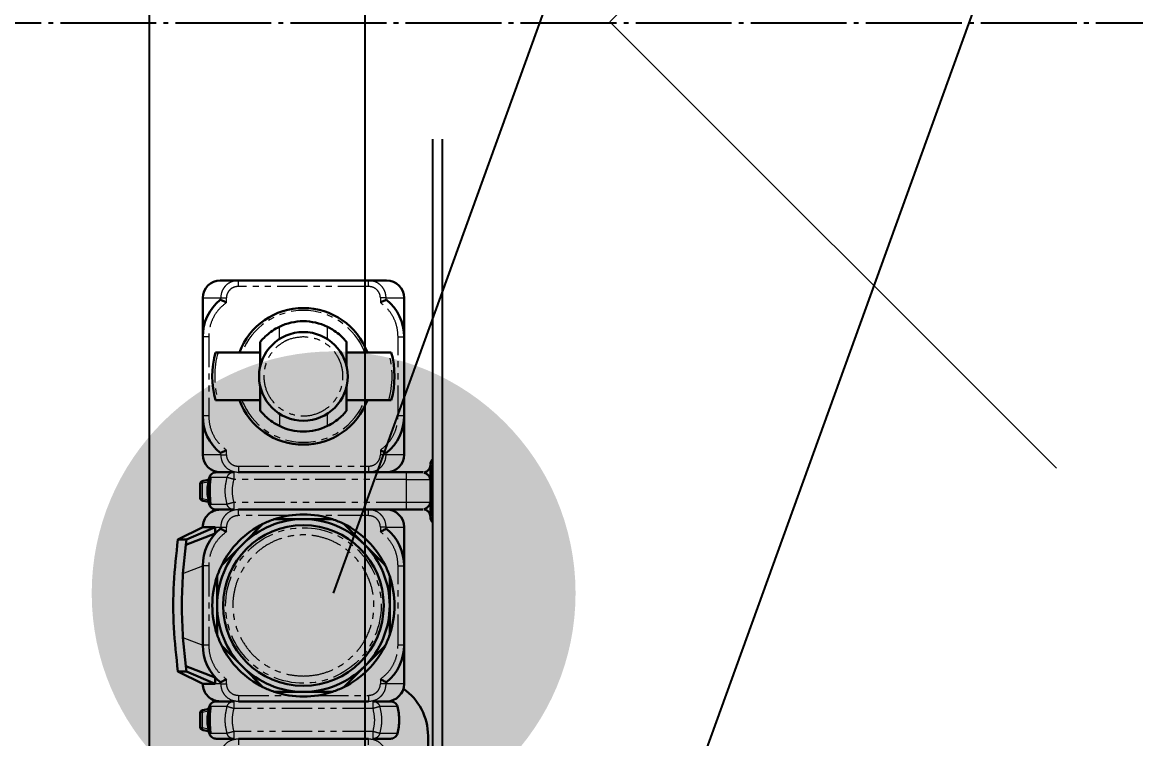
# Model space of a CAD drawing. Header units: millimetres. Extents: x -383313 to -161684, y -117025 to 99224.
# Drawn here: x -346634 to -346401.8, y -5731.4 to -5582 of the extents above; entities that cross this region are included whole.
import ezdxf

# ---------------------------------------------------------------- set-up
doc = ezdxf.new("R2010")
doc.units = ezdxf.units.MM
doc.header["$MEASUREMENT"] = 0
doc.linetypes.add('PHANTOM', pattern=[12.7, 6.35, -1.27, 1.27, -1.27, 1.27, -1.27])
doc.linetypes.add('PS-GOST2.303 5', pattern=[24, 20, -1.5, 1, -1.5])
doc.layers.get('Defpoints').update_dxf_attribs({"color": 31})
for name, color, linetype in [('001__КОНСТРУКТИВ__Колонны', 14, 'Continuous'), ('001__КОНСТРУКТИВ__размеры внутр.', 7, 'Continuous'), ('P-0000', 7, 'Continuous'), ('PDF_Geometry', 7, 'Continuous'), ('PS_Оси', 5, 'PS-GOST2.303 5'), ('Робот', 30, 'Continuous')]:
    doc.layers.add(name, color=color, linetype=linetype)
doc.styles.add('PSTUDIO', font='arial.ttf')
doc.dimstyles.new('PS_TICK', dxfattribs={"dimscale": 100, "dimtxt": 2.5, "dimasz": 1, "dimexe": 2, "dimexo": 2, "dimgap": 1, "dimtad": 1, "dimdec": 0, "dimzin": 0, "dimdsep": 46, "dimtxsty": 'PSTUDIO', "dimblk": 'ARCHTICK', "dimcen": 2, "dimdle": 1.5, "dimse1": 1, "dimse2": 1, "dimadec": 0, "dimazin": 0, "dimtfac": 1, "dimtdec": 0, "dimtix": 1, "dimtmove": 1, "dimatfit": 3, "dimldrblk": 'ARCHTICK', "dimfxl": 1, "dimtolj": 1, "dimtzin": 0, "dimarcsym": 0})

# ---------------------------------------------------------------- blocks, each defined once
blk = doc.blocks.new('Шкаф управления роботом ABB')
at = {"layer": 'Робот'}
blk.add_line((305, -230), (305, -630), dxfattribs=at)
blk.add_lwpolyline([(-350, -630), (350, -630), (350, -230), (-350, -230)], close=True, dxfattribs=at)
blk = doc.blocks.new('A$Ca148f9a7')
at = {"color": 7, "linetype": 'Continuous', "lineweight": 30}
for p, q in [((188.97, 55.19), (186.36, 49.97)), ((187.73, 47.39), (190.07, 53.55)), ((188.97, 53.4), (190.07, 53.55)), ((190.07, 53.55), (196.04, 54.13)), ((209.41, 54.13), (215.38, 53.55)), ((215.38, 53.55), (217.71, 47.39)), ((215.38, 53.55), (216.47, 53.4)), ((219.09, 49.97), (216.47, 55.19)), ((186.37, 47.39), (188.97, 53.4)), ((216.47, 53.4), (219.07, 47.39)), ((176.45, 48.4), (176.74, 49.88)), ((180.44, 50.51), (177.2, 50.51)), ((181.14, 48.69), (180.9, 49.88)), ((210.97, 50), (194.47, 50)), ((224.31, 48.7), (224.54, 49.88)), ((228.24, 50.51), (225, 50.51)), ((228.94, 48.69), (228.7, 49.88)), ((242.27, 50), (234.17, 50)), ((258.77, 50), (242.27, 50)), ((266.87, 50), (258.77, 50)), ((176.43, 48.67), (176.02, 48.54)), ((187.73, 47.39), (186.37, 47.39)), ((202.72, 47), (196.64, 47)), ((208.81, 47), (202.72, 47)), ((219.07, 47.39), (217.71, 47.39)), ((224.23, 48.67), (223.82, 48.54)), ((186.74, 46.26), (186.76, 46.36)), ((194.3, 46.03), (190, 41.73)), ((215.45, 41.73), (211.15, 46.03)), ((218.69, 46.36), (218.71, 46.26)), ((234.54, 46.26), (234.56, 46.36)), ((266.49, 46.36), (266.51, 46.26)), ((174.92, 42.56), (174.92, 15.44)), ((182.72, 42.56), (182.72, 15.44)), ((222.72, 15.44), (222.72, 42.56)), ((230.52, 42.56), (230.52, 42.64)), ((230.52, 42.56), (230.52, 15.44)), ((270.52, 42.56), (270.52, 43.63)), ((270.52, 15.44), (270.52, 42.56)), ((190, 41.73), (185.69, 37.43)), ((219.75, 37.43), (215.45, 41.73)), ((248.37, 38), (243.34, 38)), ((257.71, 38), (252.67, 38)), ((184.72, 35.08), (184.72, 29)), ((220.72, 29), (220.72, 35.08)), ((184.72, 29), (184.72, 22.92)), ((220.72, 22.92), (220.72, 29)), ((185.69, 20.57), (190, 16.27)), ((215.45, 16.27), (219.75, 20.57)), ((243.34, 20), (248.37, 20)), ((245.52, 11.19), (245.52, 20)), ((252.67, 20), (257.71, 20)), ((255.52, 11.19), (255.52, 20)), ((190, 16.27), (194.3, 11.97)), ((211.15, 11.97), (215.45, 16.27)), ((222.72, 7.5), (222.72, 15.36)), ((230.52, 7.5), (230.52, 15.44)), ((270.52, 15.44), (270.52, 14.37)), ((186.74, 11.74), (186.76, 11.64)), ((218.69, 11.64), (218.71, 11.74)), ((234.54, 11.74), (234.56, 11.64)), ((266.49, 11.64), (266.51, 11.74)), ((196.64, 11), (202.72, 11)), ((202.72, 11), (208.81, 11)), ((186.37, 8), (194.47, 8)), ((194.47, 8), (210.97, 8)), ((210.97, 8), (219.07, 8)), ((234.17, 8), (242.27, 8)), ((242.27, 8), (258.77, 8)), ((258.77, 8), (266.87, 8)), ((125.52, 3), (175.52, 3)), ((221.79, 2.61), (221.22, 2.5)), ((232.02, 2.5), (231.45, 2.61))]:
    blk.add_line(p, q, dxfattribs=at)
at = {"color": 8, "linetype": 'PHANTOM', "lineweight": 0}
for p, q in [((196.04, 54.13), (194.47, 50)), ((209.41, 54.13), (210.97, 50)), ((177.24, 50.08), (176.99, 48.82)), ((180.41, 50.08), (177.24, 50.08)), ((180.66, 48.82), (180.41, 50.08)), ((194.47, 48.75), (194.47, 50)), ((210.97, 48.75), (210.97, 50)), ((225.04, 50.08), (224.79, 48.82)), ((228.21, 50.08), (225.04, 50.08)), ((228.46, 48.82), (228.21, 50.08)), ((234.17, 46.26), (234.17, 50)), ((242.27, 48.75), (242.27, 50)), ((258.77, 48.75), (258.77, 50)), ((266.87, 50), (266.87, 46.26)), ((186.37, 46.26), (186.37, 47.39)), ((210.97, 48.75), (194.47, 48.75)), ((219.07, 47.39), (219.07, 46.26)), ((258.77, 48.75), (242.27, 48.75)), ((186.74, 46.26), (186.37, 46.26)), ((186.37, 45.06), (187.34, 45.06)), ((218.11, 45.06), (219.07, 45.06)), ((218.71, 46.26), (219.07, 46.26)), ((234.54, 46.26), (234.17, 46.26)), ((234.17, 45.06), (235.14, 45.06)), ((265.91, 45.06), (266.87, 45.06)), ((266.51, 46.26), (266.87, 46.26)), ((176.42, 43.53), (174.92, 43.53)), ((176.42, 14.47), (176.42, 43.53)), ((181.22, 14.47), (181.22, 43.53)), ((182.72, 43.53), (181.22, 43.53)), ((183.97, 42.56), (183.97, 32.07)), ((221.47, 32.07), (221.47, 42.56)), ((224.22, 43.53), (222.72, 43.53)), ((224.22, 7.5), (224.22, 43.53)), ((229.02, 7.5), (229.02, 43.53)), ((230.52, 43.53), (229.02, 43.53)), ((231.77, 42.56), (231.77, 15.44)), ((269.27, 15.44), (269.27, 42.56)), ((242.74, 34), (240.17, 34)), ((258.31, 34), (260.88, 34)), ((183.97, 25.93), (183.97, 15.44)), ((221.47, 15.44), (221.47, 25.93)), ((240.17, 24), (242.74, 24)), ((258.31, 24), (260.88, 24)), ((174.92, 14.47), (176.42, 14.47)), ((181.22, 14.47), (182.72, 14.47)), ((187.34, 12.94), (186.37, 12.94)), ((186.37, 8), (186.37, 11.74)), ((186.37, 11.74), (186.74, 11.74)), ((219.07, 12.94), (218.11, 12.94)), ((218.71, 11.74), (219.07, 11.74)), ((219.07, 11.74), (219.07, 8)), ((235.14, 12.94), (234.17, 12.94)), ((234.17, 8), (234.17, 11.74)), ((234.17, 11.74), (234.54, 11.74)), ((266.87, 12.94), (265.91, 12.94)), ((266.51, 11.74), (266.87, 11.74)), ((266.87, 11.74), (266.87, 8)), ((194.47, 9.25), (210.97, 9.25)), ((194.47, 8), (194.47, 9.25)), ((210.97, 9.25), (210.97, 8)), ((222.72, 7.5), (224.22, 7.5)), ((224.22, 2.5), (224.22, 7.5)), ((224.22, 7.5), (229.02, 7.5)), ((229.02, 7.5), (229.02, 2.5)), ((229.02, 7.5), (230.52, 7.5)), ((242.27, 9.25), (258.77, 9.25)), ((242.27, 8), (242.27, 9.25)), ((258.77, 9.25), (258.77, 8))]:
    blk.add_line(p, q, dxfattribs=at)
at = {"color": 7, "linetype": 'Continuous', "lineweight": 30}
for centre, radius in [((202.72, 29), 16.75), ((250.52, 29), 9.25)]:
    blk.add_circle(centre, radius, dxfattribs=at)
at = {"color": 8, "linetype": 'PHANTOM', "lineweight": 0}
blk.add_circle((202.72, 29), 16.22, dxfattribs=at)
at = {"color": 7, "linetype": 'Continuous', "lineweight": 30}
for centre, radius, start, end in [((186.37, 46.35), 3.65, 89.9361, 180), ((194.47, 40), 10, 90, 140.4975), ((210.97, 40), 10, 39.5025, 90), ((219.07, 46.35), 3.65, 0, 90.0188), ((234.17, 46.35), 3.65, 90, 180), ((242.27, 40), 10, 90, 140.4975), ((258.77, 40), 10, 39.5025, 90), ((266.87, 46.35), 3.65, 0, 90), ((202.72, 29), 18, 90, 135), ((202.72, 29), 19, 108.6717, 116.3283), ((202.72, 29), 19, 71.3283, 108.6717), ((202.72, 29), 18, 45, 90), ((202.72, 29), 19, 63.6717, 71.3283), ((250.52, 29), 19, 74.7425, 105.2575), ((202.72, 29), 19, 116.3283, 153.6717), ((202.72, 29), 19, 26.3283, 63.6717), ((250.52, 29), 14.25, 110.541, 249.459), ((250.52, 29), 14.25, 290.541, 69.459), ((202.72, 29), 18, 135, 180), ((202.72, 29), 18, 0, 45), ((202.72, 29), 19, 153.6717, 161.3283), ((202.72, 29), 19, 18.6717, 26.3283), ((202.72, 29), 19, 161.3283, 198.6717), ((202.72, 29), 19, 341.3283, 18.6717), ((250.52, 29), 11.5, 154.2285, 205.7715), ((250.52, 29), 11.5, 334.2285, 25.7715), ((202.72, 29), 18, 180, 225), ((202.72, 29), 18, 315, 0), ((202.72, 29), 19, 198.6717, 206.3283), ((202.72, 29), 19, 333.6717, 341.3283), ((202.72, 29), 19, 206.3283, 243.6717), ((202.72, 29), 19, 296.3283, 333.6717), ((202.72, 29), 18, 225, 270), ((202.72, 29), 18, 270, 315), ((186.37, 11.65), 3.65, 180, 270), ((194.47, 18), 10, 219.5025, 270), ((202.72, 29), 19, 243.6717, 251.3283), ((202.72, 29), 19, 288.6717, 296.3283), ((210.97, 18), 10, 270, 320.4975), ((219.07, 11.65), 3.65, 270, 0), ((234.17, 11.65), 3.65, 180, 270), ((242.27, 18), 10, 219.5025, 270), ((258.77, 18), 10, 270, 320.4975), ((266.87, 11.65), 3.65, 270, 0), ((202.72, 29), 19, 251.3283, 288.6717), ((250.52, 29), 19, 254.7425, 285.2575), ((175.52, 15), 12, 270, 325.1376), ((221.12, 1), 1.5, 90, 138.1897), ((232.12, 1), 1.5, 41.8103, 90)]:
    blk.add_arc(centre, radius, start, end, dxfattribs=at)
at = {"color": 8, "linetype": 'PHANTOM', "lineweight": 0}
for centre, radius, start, end in [((250.52, 29), 18.5, 74.3196, 105.6804), ((250.52, 29), 13.75, 111.3237, 248.6763), ((250.52, 29), 13.75, 291.3237, 68.6763), ((250.52, 29), 18.5, 254.3196, 285.6804), ((221.32, 1.21), 1.29, 91.1089, 142.3065), ((231.94, 1.22), 1.28, 37.5329, 89.0518)]:
    blk.add_arc(centre, radius, start, end, dxfattribs=at)
at = {"color": 7, "linetype": 'Continuous', "lineweight": 30}
for points, knots in [([(216.47, 55.18), (213.43, 55.52), (207.33, 56.19), (198.11, 56.19), (192.02, 55.52), (188.97, 55.18)], [0, 0, 0, 0, 0.333332, 0.666668, 1, 1, 1, 1]), ([(188.97, 53.4), (188.97, 53.89), (188.97, 54.86), (188.97, 55.34), (188.97, 55.19), (188.97, 55.19)], [0, 0, 0, 0, 0.49963, 0.999259, 1, 1, 1, 1]), ([(216.47, 53.4), (216.47, 53.89), (216.47, 54.86), (216.47, 55.34), (216.47, 55.19), (216.47, 55.19)], [0, 0, 0, 0, 0.499745, 0.99949, 1, 1, 1, 1]), ([(181.63, 48.62), (180.69, 48.81), (178.82, 49.19), (176.95, 48.81), (176.02, 48.62)], [0, 0, 0, 0, 0.499998, 1, 1, 1, 1]), ([(177.29, 50.51), (177.26, 50.51), (177.21, 50.51), (177.16, 50.49), (177.1, 50.47), (177.03, 50.44), (176.96, 50.38), (176.89, 50.29), (176.83, 50.17), (176.78, 50.04), (176.76, 49.94), (176.75, 49.89)], [0, 0, 0, 0, 0.083915, 0.127292, 0.1747664, 0.2860521, 0.4176659, 0.5627245, 0.712912, 0.8604919, 1, 1, 1, 1]), ([(180.9, 49.89), (180.9, 49.93), (180.88, 50), (180.85, 50.12), (180.81, 50.24), (180.76, 50.31), (180.72, 50.37), (180.67, 50.41), (180.61, 50.45), (180.51, 50.5), (180.42, 50.5), (180.36, 50.51)], [0, 0, 0, 0, 0.100383, 0.204193, 0.405479, 0.567774, 0.625326, 0.672127, 0.755063, 0.837008, 1, 1, 1, 1]), ([(186.37, 47.39), (186.37, 47.9), (186.37, 48.94), (186.37, 49.71), (186.37, 50.13), (186.37, 49.98), (186.37, 49.97)], [0, 0, 0, 0, 0.324699, 0.649399, 0.975978, 1, 1, 1, 1]), ([(219.07, 50), (219.07, 49.89), (219.07, 49.67), (219.07, 48.15), (219.07, 47.39)], [0, 0, 0, 0, 0.4999728, 1, 1, 1, 1]), ([(229.43, 48.62), (228.49, 48.81), (226.62, 49.19), (224.75, 48.81), (223.82, 48.62)], [0, 0, 0, 0, 0.499998, 1, 1, 1, 1]), ([(225.09, 50.51), (225.06, 50.51), (225.01, 50.51), (224.96, 50.49), (224.9, 50.47), (224.83, 50.44), (224.76, 50.38), (224.69, 50.29), (224.63, 50.17), (224.58, 50.04), (224.56, 49.94), (224.55, 49.89)], [0, 0, 0, 0, 0.083915, 0.127292, 0.174766, 0.286052, 0.417666, 0.562725, 0.712912, 0.860492, 1, 1, 1, 1]), ([(228.7, 49.89), (228.7, 49.93), (228.68, 50), (228.65, 50.12), (228.61, 50.24), (228.56, 50.31), (228.52, 50.37), (228.47, 50.41), (228.41, 50.45), (228.31, 50.5), (228.22, 50.5), (228.16, 50.51)], [0, 0, 0, 0, 0.100383, 0.204193, 0.405479, 0.567774, 0.625326, 0.672127, 0.755063, 0.837008, 1, 1, 1, 1]), ([(176.03, 48.62), (175.88, 48.56), (175.57, 48.45), (175.21, 48.1), (174.97, 47.66), (174.94, 47.34), (174.92, 47.17)], [0, 0, 0, 0, 0.249967, 0.49994, 0.749781, 1, 1, 1, 1]), ([(174.92, 43.53), (174.92, 44.25), (174.92, 45.7), (174.92, 46.93), (174.92, 47.09), (174.92, 47.17)], [0, 0, 0, 0, 0.333077, 0.667208, 1, 1, 1, 1]), ([(176.02, 48.37), (176.19, 48.38), (176.48, 48.4), (177.33, 48.48), (178.21, 48.53), (179.12, 48.54), (179.94, 48.51), (180.64, 48.45), (181.27, 48.39), (181.5, 48.38), (181.63, 48.37)], [0, 0, 0, 0, 0.186542, 0.308639, 0.431496, 0.538099, 0.6366, 0.738229, 0.852327, 1, 1, 1, 1]), ([(182.72, 47.17), (182.71, 47.34), (182.68, 47.66), (182.43, 48.1), (182.08, 48.45), (181.77, 48.56), (181.62, 48.62)], [0, 0, 0, 0, 0.250219, 0.50006, 0.750033, 1, 1, 1, 1]), ([(182.72, 43.53), (182.72, 44.25), (182.72, 45.7), (182.72, 46.93), (182.72, 47.09), (182.72, 47.17)], [0, 0, 0, 0, 0.333077, 0.667208, 1, 1, 1, 1]), ([(223.83, 48.62), (223.68, 48.56), (223.37, 48.45), (223.01, 48.1), (222.77, 47.66), (222.74, 47.34), (222.72, 47.17)], [0, 0, 0, 0, 0.249967, 0.49994, 0.749781, 1, 1, 1, 1]), ([(222.72, 43.53), (222.72, 44.25), (222.72, 45.7), (222.72, 46.93), (222.72, 47.09), (222.72, 47.17)], [0, 0, 0, 0, 0.332797, 0.667025, 1, 1, 1, 1]), ([(223.82, 48.37), (223.99, 48.38), (224.28, 48.4), (225.13, 48.48), (226.01, 48.53), (226.92, 48.54), (227.74, 48.51), (228.44, 48.45), (229.07, 48.39), (229.3, 48.38), (229.43, 48.37)], [0, 0, 0, 0, 0.186542, 0.308639, 0.431496, 0.538099, 0.6366, 0.738229, 0.852327, 1, 1, 1, 1]), ([(230.52, 47.17), (230.51, 47.34), (230.48, 47.66), (230.23, 48.1), (229.88, 48.45), (229.57, 48.56), (229.42, 48.62)], [0, 0, 0, 0, 0.250219, 0.50006, 0.750033, 1, 1, 1, 1]), ([(230.52, 43.53), (230.52, 44.25), (230.52, 45.7), (230.52, 46.93), (230.52, 47.09), (230.52, 47.17)], [0, 0, 0, 0, 0.333077, 0.667208, 1, 1, 1, 1]), ([(245.52, 47.33), (245.52, 47.32), (245.52, 47.3), (245.52, 47.13), (245.52, 46.95), (245.52, 46.83), (245.52, 46.81)], [0, 0, 0, 0, 0.310029, 0.619895, 0.934371, 1, 1, 1, 1]), ([(245.52, 38), (245.52, 40.53), (245.52, 43.48), (245.52, 46.39), (245.52, 46.81)], [0, 0, 0, 0, 0.855509, 1, 1, 1, 1]), ([(255.52, 46.81), (255.52, 46.91), (255.52, 47.09), (255.52, 47.29), (255.52, 47.32), (255.52, 47.33)], [0, 0, 0, 0, 0.324899, 0.650153, 1, 1, 1, 1]), ([(255.52, 38), (255.52, 40.53), (255.52, 43.48), (255.52, 46.39), (255.52, 46.81)], [0, 0, 0, 0, 0.855509, 1, 1, 1, 1]), ([(186.74, 46.26), (186.76, 46.21), (186.81, 46.11), (186.96, 45.81), (187.14, 45.45), (187.27, 45.19), (187.34, 45.06)], [0, 0, 0, 0, 0.237497, 0.498408, 0.749025, 1, 1, 1, 1]), ([(218.11, 45.06), (218.18, 45.19), (218.31, 45.45), (218.49, 45.81), (218.63, 46.11), (218.68, 46.21), (218.71, 46.26)], [0, 0, 0, 0, 0.250975, 0.501592, 0.762514, 1, 1, 1, 1]), ([(234.54, 46.26), (234.56, 46.21), (234.61, 46.11), (234.76, 45.81), (234.94, 45.45), (235.07, 45.19), (235.14, 45.06)], [0, 0, 0, 0, 0.237497, 0.498408, 0.749025, 1, 1, 1, 1]), ([(265.91, 45.06), (265.98, 45.19), (266.11, 45.45), (266.29, 45.81), (266.43, 46.11), (266.48, 46.21), (266.51, 46.26)], [0, 0, 0, 0, 0.250975, 0.501592, 0.762514, 1, 1, 1, 1]), ([(270.52, 46.35), (270.52, 46.23), (270.52, 46), (270.52, 44.42), (270.52, 43.63)], [0, 0, 0, 0, 0.501843, 1, 1, 1, 1]), ([(243.34, 37.98), (243.35, 37.99), (243.39, 38.02), (243.17, 37.85), (242.64, 37.39), (241.74, 36.48), (240.84, 35.27), (240.36, 34.37), (240.17, 34)], [0, 0, 0, 0, 0.031125, 0.152855, 0.323002, 0.569983, 0.823494, 1, 1, 1, 1]), ([(260.88, 34), (260.61, 34.5), (260.07, 35.5), (259.05, 36.76), (258.22, 37.56), (257.74, 37.96), (257.72, 37.97), (257.71, 37.98)], [0, 0, 0, 0, 0.2393565, 0.4776582, 0.748338, 0.8891499, 1, 1, 1, 1]), ([(240.17, 24), (240.44, 23.5), (240.97, 22.5), (241.99, 21.24), (242.82, 20.44), (243.31, 20.04), (243.33, 20.03), (243.34, 20.02)], [0, 0, 0, 0, 0.239357, 0.477658, 0.748338, 0.88915, 1, 1, 1, 1]), ([(257.71, 20.02), (257.7, 20.01), (257.66, 19.98), (257.87, 20.15), (258.4, 20.61), (259.31, 21.52), (260.21, 22.73), (260.69, 23.63), (260.88, 24)], [0, 0, 0, 0, 0.031125, 0.152855, 0.323002, 0.569983, 0.823494, 1, 1, 1, 1]), ([(174.92, 10.83), (174.92, 10.91), (174.92, 11.07), (174.92, 12.3), (174.92, 13.75), (174.92, 14.47)], [0, 0, 0, 0, 0.332774, 0.666914, 1, 1, 1, 1]), ([(182.72, 10.83), (182.72, 10.91), (182.72, 11.07), (182.72, 12.3), (182.72, 13.75), (182.72, 14.47)], [0, 0, 0, 0, 0.3329568, 0.6671942, 1, 1, 1, 1]), ([(270.52, 14.37), (270.52, 13.58), (270.52, 12), (270.52, 11.77), (270.52, 11.65)], [0, 0, 0, 0, 0.498157, 1, 1, 1, 1]), ([(187.34, 12.94), (187.27, 12.81), (187.14, 12.55), (186.96, 12.19), (186.81, 11.89), (186.76, 11.79), (186.74, 11.74)], [0, 0, 0, 0, 0.250975, 0.501592, 0.762514, 1, 1, 1, 1]), ([(218.71, 11.74), (218.68, 11.79), (218.63, 11.89), (218.49, 12.19), (218.31, 12.55), (218.18, 12.81), (218.11, 12.94)], [0, 0, 0, 0, 0.237497, 0.498408, 0.749025, 1, 1, 1, 1]), ([(235.14, 12.94), (235.07, 12.81), (234.94, 12.55), (234.76, 12.19), (234.61, 11.89), (234.56, 11.79), (234.54, 11.74)], [0, 0, 0, 0, 0.250975, 0.501592, 0.762514, 1, 1, 1, 1]), ([(266.51, 11.74), (266.48, 11.79), (266.43, 11.89), (266.29, 12.19), (266.11, 12.55), (265.98, 12.81), (265.91, 12.94)], [0, 0, 0, 0, 0.237497, 0.498408, 0.749025, 1, 1, 1, 1]), ([(174.92, 10.83), (174.94, 10.67), (174.97, 10.34), (175.21, 9.91), (175.56, 9.56), (175.87, 9.44), (176.02, 9.38)], [0, 0, 0, 0, 0.25022, 0.500066, 0.750034, 1, 1, 1, 1]), ([(181.63, 9.38), (181.78, 9.44), (182.08, 9.56), (182.44, 9.91), (182.68, 10.34), (182.71, 10.67), (182.72, 10.83)], [0, 0, 0, 0, 0.2499661, 0.4999338, 0.7497804, 1, 1, 1, 1]), ([(245.52, 11.19), (245.52, 11.09), (245.52, 10.91), (245.52, 10.71), (245.52, 10.68), (245.52, 10.67)], [0, 0, 0, 0, 0.324899, 0.650153, 1, 1, 1, 1]), ([(255.52, 10.67), (255.52, 10.68), (255.52, 10.7), (255.52, 10.87), (255.52, 11.05), (255.52, 11.17), (255.52, 11.19)], [0, 0, 0, 0, 0.310029, 0.619895, 0.934371, 1, 1, 1, 1]), ([(231.96, 2.5), (231.67, 2.5), (231.1, 2.5), (229.78, 2.5), (228.26, 2.5), (226.62, 2.5), (224.99, 2.5), (223.46, 2.5), (222.15, 2.5), (221.57, 2.5), (221.29, 2.5)], [0, 0, 0, 0, 0.122629, 0.25, 0.377371, 0.5, 0.622629, 0.75, 0.877371, 1, 1, 1, 1]), ([(222.76, 3.8), (222.73, 3.68), (222.66, 3.44), (222.45, 3.1), (222.17, 2.8), (221.92, 2.68), (221.79, 2.61)], [0, 0, 0, 0, 0.2313534, 0.4751833, 0.7310434, 1, 1, 1, 1]), ([(222.83, 3.8), (222.94, 3.55), (223.24, 2.86), (223.85, 2.64), (224.22, 2.5)], [0, 0, 0, 0, 0.378188, 1, 1, 1, 1]), ([(229.02, 2.5), (229.4, 2.64), (230.01, 2.86), (230.3, 3.55), (230.42, 3.8)], [0, 0, 0, 0, 0.6218116, 1, 1, 1, 1]), ([(231.46, 2.61), (231.33, 2.68), (231.08, 2.8), (230.79, 3.1), (230.59, 3.44), (230.52, 3.68), (230.49, 3.8)], [0, 0, 0, 0, 0.268957, 0.524817, 0.768647, 1, 1, 1, 1])]:
    blk.add_open_spline(points, degree=3, knots=knots, dxfattribs=at)
for points in [[(196.04, 54.13), (198.27, 54.24), (202.72, 54.46), (207.18, 54.24), (209.41, 54.13)], [(176.02, 9.38), (176.95, 9.19), (178.82, 8.81), (180.69, 9.19), (181.63, 9.38)], [(222.72, 4), (222.72, 4.55), (222.72, 5.64), (222.72, 6.88), (222.72, 7.5)], [(230.52, 4), (230.52, 4.55), (230.52, 5.64), (230.52, 6.88), (230.52, 7.5)]]:
    blk.add_open_spline(points, degree=3, dxfattribs=at)
at = {"color": 8, "linetype": 'PHANTOM', "lineweight": 0}
for points, knots in [([(177.24, 50.08), (177.17, 50.09), (177.03, 50.1), (176.87, 50.05), (176.77, 49.97), (176.75, 49.91), (176.74, 49.88)], [0, 0, 0, 0, 0.279843, 0.559175, 0.779543, 1, 1, 1, 1]), ([(177.28, 50.51), (177.28, 50.5), (177.28, 50.49), (177.26, 50.34), (177.24, 50.17), (177.24, 50.08)], [0, 0, 0, 0, 0.303691, 0.642797, 1, 1, 1, 1]), ([(180.41, 50.08), (180.4, 50.17), (180.39, 50.34), (180.37, 50.49), (180.37, 50.5), (180.36, 50.51)], [0, 0, 0, 0, 0.359171, 0.698912, 1, 1, 1, 1]), ([(180.9, 49.88), (180.89, 49.92), (180.86, 50), (180.73, 50.07), (180.57, 50.1), (180.47, 50.09), (180.41, 50.08)], [0, 0, 0, 0, 0.279843, 0.559175, 0.779543, 1, 1, 1, 1]), ([(225.04, 50.08), (224.97, 50.09), (224.83, 50.1), (224.67, 50.05), (224.57, 49.97), (224.55, 49.91), (224.54, 49.88)], [0, 0, 0, 0, 0.279843, 0.559175, 0.779543, 1, 1, 1, 1]), ([(225.08, 50.51), (225.08, 50.5), (225.08, 50.49), (225.06, 50.34), (225.04, 50.17), (225.04, 50.08)], [0, 0, 0, 0, 0.303691, 0.642797, 1, 1, 1, 1]), ([(228.21, 50.08), (228.2, 50.17), (228.19, 50.34), (228.17, 50.49), (228.17, 50.5), (228.16, 50.51)], [0, 0, 0, 0, 0.359171, 0.698912, 1, 1, 1, 1]), ([(228.7, 49.88), (228.69, 49.92), (228.66, 50), (228.53, 50.07), (228.37, 50.1), (228.27, 50.09), (228.21, 50.08)], [0, 0, 0, 0, 0.279843, 0.559175, 0.779543, 1, 1, 1, 1]), ([(176.02, 44.92), (176.02, 45.74), (176.02, 47.39), (176.02, 48.62), (176.02, 48.57), (176.02, 48.54)], [0, 0, 0, 0, 0.333499, 0.667049, 1, 1, 1, 1]), ([(181.63, 44.92), (181.63, 45.73), (181.63, 47.37), (181.63, 48.61), (181.63, 48.57), (181.63, 48.54)], [0, 0, 0, 0, 0.327753, 0.661664, 1, 1, 1, 1]), ([(194.47, 48.75), (193.79, 48.7), (192.4, 48.61), (190.42, 47.84), (188.65, 46.67), (187.77, 45.59), (187.34, 45.06)], [0, 0, 0, 0, 0.246411, 0.5, 0.753589, 1, 1, 1, 1]), ([(218.11, 45.06), (217.68, 45.59), (216.79, 46.67), (215.03, 47.84), (213.05, 48.61), (211.66, 48.7), (210.97, 48.75)], [0, 0, 0, 0, 0.246411, 0.5, 0.753589, 1, 1, 1, 1]), ([(223.82, 44.92), (223.82, 45.74), (223.82, 47.39), (223.82, 48.61), (223.82, 48.57), (223.82, 48.55)], [0, 0, 0, 0, 0.3332, 0.66696, 1, 1, 1, 1]), ([(229.43, 44.92), (229.43, 45.73), (229.43, 47.37), (229.43, 48.61), (229.43, 48.57), (229.43, 48.54)], [0, 0, 0, 0, 0.3277529, 0.6616639, 1, 1, 1, 1]), ([(242.27, 48.75), (241.59, 48.7), (240.2, 48.61), (238.22, 47.84), (236.45, 46.67), (235.57, 45.59), (235.14, 45.06)], [0, 0, 0, 0, 0.246411, 0.5, 0.753589, 1, 1, 1, 1]), ([(265.91, 45.06), (265.48, 45.59), (264.59, 46.67), (262.83, 47.84), (260.85, 48.61), (259.46, 48.7), (258.77, 48.75)], [0, 0, 0, 0, 0.246411, 0.5, 0.753589, 1, 1, 1, 1]), ([(171.27, 46.26), (171.75, 46.21), (172.47, 46.13), (173.32, 45.65), (174.07, 45.03), (174.77, 43.99), (174.87, 43.04), (174.92, 42.56)], [0, 0, 0, 0, 0.2449917, 0.3729676, 0.5043836, 0.7531537, 1, 1, 1, 1]), ([(174.92, 43.53), (174.94, 43.68), (174.97, 43.99), (175.21, 44.42), (175.57, 44.75), (175.87, 44.87), (176.02, 44.92)], [0, 0, 0, 0, 0.243303, 0.5, 0.756697, 1, 1, 1, 1]), ([(176.42, 43.53), (176.38, 43.68), (176.29, 44), (176.17, 44.42), (176.07, 44.76), (176.04, 44.87), (176.02, 44.92)], [0, 0, 0, 0, 0.243247, 0.5, 0.756753, 1, 1, 1, 1]), ([(181.22, 43.53), (181.27, 43.68), (181.36, 44), (181.48, 44.42), (181.58, 44.76), (181.61, 44.87), (181.63, 44.92)], [0, 0, 0, 0, 0.243247, 0.5, 0.756753, 1, 1, 1, 1]), ([(181.63, 44.92), (181.78, 44.87), (182.08, 44.75), (182.44, 44.42), (182.68, 43.99), (182.71, 43.68), (182.72, 43.53)], [0, 0, 0, 0, 0.243303, 0.5, 0.756697, 1, 1, 1, 1]), ([(186.37, 46.26), (185.9, 46.21), (185.18, 46.13), (184.32, 45.65), (183.58, 45.02), (182.88, 43.99), (182.78, 43.04), (182.72, 42.56)], [0, 0, 0, 0, 0.244775, 0.372948, 0.504763, 0.753437, 1, 1, 1, 1]), ([(186.37, 45.06), (186.21, 45.05), (185.89, 45.03), (185.43, 44.88), (185.01, 44.64), (184.53, 44.22), (184.08, 43.52), (184.01, 42.88), (183.97, 42.56)], [0, 0, 0, 0, 0.124766, 0.250514, 0.375258, 0.501726, 0.751121, 1, 1, 1, 1]), ([(222.72, 42.56), (222.67, 43.04), (222.57, 43.99), (221.87, 45.03), (221.12, 45.65), (220.27, 46.13), (219.55, 46.21), (219.07, 46.26)], [0, 0, 0, 0, 0.2468463, 0.4956164, 0.6270324, 0.7550083, 1, 1, 1, 1]), ([(221.47, 42.56), (221.44, 42.88), (221.37, 43.52), (220.92, 44.22), (220.44, 44.64), (220.01, 44.87), (219.55, 45.03), (219.23, 45.05), (219.07, 45.06)], [0, 0, 0, 0, 0.249155, 0.4986403, 0.6235434, 0.7495243, 0.8759429, 1, 1, 1, 1]), ([(222.72, 43.53), (222.74, 43.68), (222.77, 43.99), (223.01, 44.42), (223.37, 44.75), (223.67, 44.87), (223.82, 44.92)], [0, 0, 0, 0, 0.243303, 0.5, 0.756697, 1, 1, 1, 1]), ([(224.22, 43.53), (224.18, 43.68), (224.09, 44), (223.97, 44.42), (223.87, 44.76), (223.84, 44.87), (223.82, 44.92)], [0, 0, 0, 0, 0.243247, 0.5, 0.756753, 1, 1, 1, 1]), ([(229.02, 43.53), (229.07, 43.68), (229.16, 44), (229.28, 44.42), (229.38, 44.76), (229.41, 44.87), (229.43, 44.92)], [0, 0, 0, 0, 0.243247, 0.5, 0.756753, 1, 1, 1, 1]), ([(229.43, 44.92), (229.58, 44.87), (229.88, 44.75), (230.24, 44.42), (230.48, 43.99), (230.51, 43.68), (230.52, 43.53)], [0, 0, 0, 0, 0.2433032, 0.5, 0.7566968, 1, 1, 1, 1]), ([(234.17, 46.26), (233.7, 46.21), (232.98, 46.13), (232.12, 45.65), (231.38, 45.02), (230.68, 43.99), (230.58, 43.04), (230.52, 42.56)], [0, 0, 0, 0, 0.244775, 0.372948, 0.504763, 0.753437, 1, 1, 1, 1]), ([(234.17, 45.06), (234.01, 45.05), (233.69, 45.03), (233.23, 44.88), (232.81, 44.64), (232.33, 44.22), (231.88, 43.52), (231.81, 42.88), (231.77, 42.56)], [0, 0, 0, 0, 0.124766, 0.250514, 0.375258, 0.501726, 0.751121, 1, 1, 1, 1]), ([(270.52, 42.56), (270.47, 43.04), (270.37, 43.99), (269.67, 45.03), (268.92, 45.65), (268.07, 46.13), (267.35, 46.21), (266.87, 46.26)], [0, 0, 0, 0, 0.246846, 0.495616, 0.627032, 0.755008, 1, 1, 1, 1]), ([(269.27, 42.56), (269.24, 42.88), (269.17, 43.52), (268.72, 44.22), (268.24, 44.64), (267.81, 44.87), (267.35, 45.03), (267.03, 45.05), (266.87, 45.06)], [0, 0, 0, 0, 0.249155, 0.4986403, 0.6235434, 0.7495243, 0.8759429, 1, 1, 1, 1]), ([(188.01, 29), (188.05, 29.9), (188.15, 31.75), (188.97, 34.49), (190.33, 37.13), (192.24, 39.48), (194.6, 41.39), (197.23, 42.76), (199.98, 43.55), (202.72, 43.8), (205.47, 43.55), (208.21, 42.76), (210.85, 41.39), (213.2, 39.48), (215.12, 37.13), (216.48, 34.49), (217.27, 31.75), (217.52, 29), (217.27, 26.25), (216.48, 23.51), (215.12, 20.87), (213.2, 18.52), (210.85, 16.61), (208.21, 15.24), (205.47, 14.45), (202.72, 14.2), (199.98, 14.45), (197.23, 15.24), (194.6, 16.61), (192.24, 18.52), (190.33, 20.87), (188.97, 23.51), (188.15, 26.25), (188.05, 28.1), (188.01, 29)], [0, 0, 0, 0, 0.029129, 0.0600028, 0.0921602, 0.125, 0.1578398, 0.1899972, 0.220871, 0.25, 0.279129, 0.3100028, 0.3421602, 0.375, 0.4078398, 0.4399972, 0.470871, 0.5, 0.529129, 0.5600028, 0.5921602, 0.625, 0.6578398, 0.6899972, 0.720871, 0.75, 0.779129, 0.8100028, 0.8421602, 0.875, 0.9078398, 0.9399972, 0.970871, 1, 1, 1, 1]), ([(258.77, 29), (258.66, 27.96), (258.49, 26.37), (257.47, 24.44), (256.4, 23.12), (255.08, 22.05), (253.16, 21.06), (250.52, 20.55), (247.89, 21.06), (245.97, 22.05), (244.65, 23.12), (243.58, 24.44), (242.58, 26.37), (242.07, 29), (242.58, 31.63), (243.58, 33.56), (244.65, 34.88), (245.97, 35.95), (247.89, 36.94), (250.52, 37.45), (253.16, 36.94), (255.08, 35.95), (256.4, 34.88), (257.47, 33.56), (258.49, 31.63), (258.66, 30.04), (258.77, 29)], [0, 0, 0, 0, 0.059864, 0.09209, 0.125, 0.15791, 0.190136, 0.25, 0.309864, 0.34209, 0.375, 0.40791, 0.440136, 0.5, 0.559864, 0.59209, 0.625, 0.65791, 0.690136, 0.75, 0.809864, 0.84209, 0.875, 0.90791, 0.940136, 1, 1, 1, 1]), ([(174.92, 15.44), (174.87, 14.96), (174.77, 14.01), (174.07, 12.98), (173.33, 12.35), (172.47, 11.87), (171.75, 11.79), (171.27, 11.74)], [0, 0, 0, 0, 0.246563, 0.495237, 0.627052, 0.755225, 1, 1, 1, 1]), ([(176.02, 13.08), (175.87, 13.13), (175.57, 13.25), (175.21, 13.58), (174.97, 14.01), (174.94, 14.32), (174.92, 14.47)], [0, 0, 0, 0, 0.243303, 0.5, 0.756697, 1, 1, 1, 1]), ([(176.02, 13.08), (176.04, 13.13), (176.07, 13.24), (176.17, 13.58), (176.29, 14), (176.38, 14.32), (176.42, 14.47)], [0, 0, 0, 0, 0.243247, 0.5, 0.756753, 1, 1, 1, 1]), ([(181.63, 13.08), (181.61, 13.13), (181.58, 13.24), (181.48, 13.58), (181.36, 14), (181.27, 14.32), (181.22, 14.47)], [0, 0, 0, 0, 0.243247, 0.5, 0.756753, 1, 1, 1, 1]), ([(182.72, 14.47), (182.71, 14.32), (182.68, 14.01), (182.44, 13.58), (182.08, 13.25), (181.78, 13.13), (181.63, 13.08)], [0, 0, 0, 0, 0.243303, 0.5, 0.756697, 1, 1, 1, 1]), ([(182.72, 15.44), (182.78, 14.96), (182.88, 14.01), (183.58, 12.97), (184.32, 12.35), (185.18, 11.87), (185.9, 11.79), (186.37, 11.74)], [0, 0, 0, 0, 0.2468463, 0.4956164, 0.6270324, 0.7550083, 1, 1, 1, 1]), ([(183.97, 15.44), (184.01, 15.12), (184.08, 14.48), (184.53, 13.78), (185.01, 13.36), (185.44, 13.13), (185.89, 12.97), (186.22, 12.95), (186.37, 12.94)], [0, 0, 0, 0, 0.249155, 0.49864, 0.623543, 0.749524, 0.875943, 1, 1, 1, 1]), ([(219.07, 11.74), (219.55, 11.79), (220.27, 11.87), (221.13, 12.35), (221.87, 12.98), (222.57, 14.01), (222.67, 14.96), (222.72, 15.44)], [0, 0, 0, 0, 0.244775, 0.372948, 0.504763, 0.753437, 1, 1, 1, 1]), ([(219.07, 12.94), (219.23, 12.95), (219.55, 12.97), (220.01, 13.12), (220.44, 13.36), (220.92, 13.78), (221.37, 14.48), (221.44, 15.12), (221.47, 15.44)], [0, 0, 0, 0, 0.1247664, 0.2505137, 0.3752582, 0.501726, 0.7511211, 1, 1, 1, 1]), ([(230.52, 15.44), (230.58, 14.96), (230.68, 14.01), (231.38, 12.97), (232.12, 12.35), (232.98, 11.87), (233.7, 11.79), (234.17, 11.74)], [0, 0, 0, 0, 0.2468463, 0.4956164, 0.6270324, 0.7550083, 1, 1, 1, 1]), ([(231.77, 15.44), (231.81, 15.12), (231.88, 14.48), (232.33, 13.78), (232.81, 13.36), (233.24, 13.13), (233.69, 12.97), (234.02, 12.95), (234.17, 12.94)], [0, 0, 0, 0, 0.249155, 0.49864, 0.623543, 0.749524, 0.875943, 1, 1, 1, 1]), ([(266.87, 11.74), (267.35, 11.79), (268.07, 11.87), (268.93, 12.35), (269.67, 12.98), (270.37, 14.01), (270.47, 14.96), (270.52, 15.44)], [0, 0, 0, 0, 0.244775, 0.372948, 0.504763, 0.753437, 1, 1, 1, 1]), ([(266.87, 12.94), (267.03, 12.95), (267.35, 12.97), (267.81, 13.12), (268.24, 13.36), (268.72, 13.78), (269.17, 14.48), (269.24, 15.12), (269.27, 15.44)], [0, 0, 0, 0, 0.124766, 0.250514, 0.375258, 0.501726, 0.751121, 1, 1, 1, 1]), ([(176.02, 9.38), (176.02, 9.47), (176.02, 9.63), (176.02, 10.87), (176.02, 12.35), (176.02, 13.08)], [0, 0, 0, 0, 0.332193, 0.666253, 1, 1, 1, 1]), ([(181.63, 9.39), (181.63, 9.47), (181.63, 9.64), (181.63, 10.88), (181.63, 12.35), (181.63, 13.08)], [0, 0, 0, 0, 0.334456, 0.668661, 1, 1, 1, 1]), ([(187.34, 12.94), (187.77, 12.41), (188.65, 11.33), (190.42, 10.16), (192.4, 9.39), (193.79, 9.3), (194.47, 9.25)], [0, 0, 0, 0, 0.246411, 0.5, 0.753589, 1, 1, 1, 1]), ([(210.97, 9.25), (211.66, 9.3), (213.05, 9.39), (215.03, 10.16), (216.79, 11.33), (217.68, 12.41), (218.11, 12.94)], [0, 0, 0, 0, 0.246411, 0.5, 0.753589, 1, 1, 1, 1]), ([(235.14, 12.94), (235.57, 12.41), (236.45, 11.33), (238.22, 10.16), (240.2, 9.39), (241.59, 9.3), (242.27, 9.25)], [0, 0, 0, 0, 0.246411, 0.5, 0.753589, 1, 1, 1, 1]), ([(258.77, 9.25), (259.46, 9.3), (260.85, 9.39), (262.83, 10.16), (264.59, 11.33), (265.48, 12.41), (265.91, 12.94)], [0, 0, 0, 0, 0.246411, 0.5, 0.753589, 1, 1, 1, 1])]:
    blk.add_open_spline(points, degree=3, knots=knots, dxfattribs=at)
for points in [[(176.02, 44.92), (176.95, 45.12), (178.82, 45.51), (180.69, 45.12), (181.63, 44.92)], [(186.37, 46.26), (186.37, 46.21), (186.37, 46.12), (186.37, 45.83), (186.37, 45.47), (186.37, 45.2), (186.37, 45.06)], [(219.07, 46.26), (219.07, 46.21), (219.07, 46.12), (219.07, 45.83), (219.07, 45.47), (219.07, 45.2), (219.07, 45.06)], [(223.82, 44.92), (224.75, 45.12), (226.62, 45.51), (228.49, 45.12), (229.43, 44.92)], [(234.17, 46.26), (234.17, 46.21), (234.17, 46.12), (234.17, 45.83), (234.17, 45.47), (234.17, 45.2), (234.17, 45.06)], [(266.87, 46.26), (266.87, 46.21), (266.87, 46.12), (266.87, 45.83), (266.87, 45.47), (266.87, 45.2), (266.87, 45.06)], [(174.92, 42.56), (174.91, 42.56), (174.87, 42.56), (174.58, 42.56), (174.17, 42.56), (173.84, 42.56), (173.67, 42.56)], [(181.22, 43.53), (180.42, 43.7), (178.82, 44.04), (177.22, 43.7), (176.42, 43.53)], [(183.97, 42.56), (183.81, 42.56), (183.48, 42.56), (183.07, 42.56), (182.78, 42.56), (182.74, 42.56), (182.72, 42.56)], [(221.47, 42.56), (221.64, 42.56), (221.97, 42.56), (222.38, 42.56), (222.67, 42.56), (222.71, 42.56), (222.72, 42.56)], [(229.02, 43.53), (228.22, 43.7), (226.62, 44.04), (225.02, 43.7), (224.22, 43.53)], [(231.77, 42.56), (231.61, 42.56), (231.28, 42.56), (230.87, 42.56), (230.58, 42.56), (230.54, 42.56), (230.52, 42.56)], [(269.27, 42.56), (269.44, 42.56), (269.77, 42.56), (270.18, 42.56), (270.47, 42.56), (270.51, 42.56), (270.52, 42.56)], [(173.67, 15.44), (173.84, 15.44), (174.17, 15.44), (174.58, 15.44), (174.87, 15.44), (174.91, 15.44), (174.92, 15.44)], [(176.42, 14.47), (177.22, 14.3), (178.82, 13.96), (180.42, 14.3), (181.22, 14.47)], [(183.97, 15.44), (183.81, 15.44), (183.48, 15.44), (183.07, 15.44), (182.78, 15.44), (182.74, 15.44), (182.72, 15.44)], [(221.47, 15.44), (221.64, 15.44), (221.97, 15.44), (222.38, 15.44), (222.67, 15.44), (222.71, 15.44), (222.72, 15.44)], [(231.77, 15.44), (231.61, 15.44), (231.28, 15.44), (230.87, 15.44), (230.58, 15.44), (230.54, 15.44), (230.52, 15.44)], [(269.27, 15.44), (269.44, 15.44), (269.77, 15.44), (270.18, 15.44), (270.47, 15.44), (270.51, 15.44), (270.52, 15.44)], [(181.63, 13.08), (180.69, 12.88), (178.82, 12.49), (176.95, 12.88), (176.02, 13.08)], [(186.37, 11.74), (186.37, 11.79), (186.37, 11.88), (186.37, 12.17), (186.37, 12.53), (186.37, 12.8), (186.37, 12.94)], [(219.07, 11.74), (219.07, 11.79), (219.07, 11.88), (219.07, 12.17), (219.07, 12.53), (219.07, 12.8), (219.07, 12.94)], [(234.17, 11.74), (234.17, 11.79), (234.17, 11.88), (234.17, 12.17), (234.17, 12.53), (234.17, 12.8), (234.17, 12.94)], [(266.87, 11.74), (266.87, 11.79), (266.87, 11.88), (266.87, 12.17), (266.87, 12.53), (266.87, 12.8), (266.87, 12.94)]]:
    blk.add_open_spline(points, degree=3, dxfattribs=at)
at = {"layer": 'P-0000', "color": 7, "linetype": 'Continuous'}
for p, q in [((0, 2), (300, 2)), ((0, 0), (300, 0))]:
    blk.add_line(p, q, dxfattribs=at)
blk = doc.blocks.new('Робот ABB IRB660_3.15 (сверху)')
at = {"layer": 'Робот'}
blk.add_circle((0, 0), 3150, dxfattribs=at)
blk = doc.blocks.new('A$Cf5759c35')
at = {"layer": 'PDF_Geometry', "color": 8, "lineweight": 13}
blk.add_lwpolyline([(12043.66, 12776.2), (11950.53, 12683.07), (12043.66, 12589.93)], dxfattribs=at)
blk = doc.blocks.new('_ArchTick')
at = {"color": 0, "linetype": 'ByBlock', "const_width": 0.15}
blk.add_lwpolyline([(-0.5, -0.5), (0.5, 0.5)], dxfattribs=at)
blk = doc.blocks.new('*D257')
at = {"layer": '001__КОНСТРУКТИВ__размеры внутр.', "color": 0, "lineweight": -2, "ltscale": 100, "transparency": 16777216}
for p, q in [((-346876.7, -5629.75), (-346876.7, -4760.06)), ((-345475.69, -4810.06), (-347076.7, -4810.06)), ((-345639.38, -5579.75), (-347076.7, -5579.75))]:
    blk.add_line(p, q, dxfattribs=at)
at = {"layer": 'Defpoints', "color": 0, "ltscale": 100, "transparency": 16777216}
for p in [(-346876.7, -4810.06), (-345475.69, -4810.06), (-345639.38, -5579.75)]:
    blk.add_point(p, dxfattribs=at)
at = {"layer": '001__КОНСТРУКТИВ__размеры внутр.', "color": 0, "lineweight": -2, "ltscale": 100, "transparency": 16777216, "xscale": 100, "yscale": 100, "zscale": 100}
for p, rotation in [((-346876.7, -4810.06), 90), ((-346876.7, -5579.75), 270)]:
    blk.add_blockref('_ArchTick', p, dxfattribs=dict(at, rotation=rotation))
at = {"layer": '001__КОНСТРУКТИВ__размеры внутр.', "color": 0, "ltscale": 100, "transparency": 16777216, "insert": (-346947.76, -5194.9), "char_height": 100, "attachment_point": 5, "rotation": 90, "style": 'PSTUDIO'}
blk.add_mtext('\\A1;770', dxfattribs=at)
blk = doc.blocks.new('oijrgoirg')
h = blk.add_hatch(color=256)
h.dxf.hatch_style = 1
h.paths.add_polyline_path([(-222100.67, 23328.36, 1), (-221999.75, 23328.36, 1)])
blk.add_line((-222050.21, 23328.36), (-221769.16, 24106.01))

msp = doc.modelspace()

# ---------------------------------------------------------------- linework, layer by layer
at = {"layer": 'PS_Оси'}
msp.add_lwpolyline([(-356346.98515, -5582.0977), (-355014.05882, -5582.0977), (-350514.05882, -5582.0977), (-345514.05882, -5582.0977), (-340514.05882, -5582.0977), (-335514.05882, -5582.0977), (-330514.05882, -5582.0977), (-325514.05882, -5582.0977), (-320514.05882, -5582.0977), (-316483.98892, -5582.0977)], dxfattribs=at)

# ---------------------------------------------------------------- block references
at = {"ltscale": 100}
msp.add_blockref('A$Cf5759c35', (-358461.97282, -18264.93104), dxfattribs=at)
at = {"rotation": 179.9999999999999}
msp.add_blockref('Шкаф управления роботом ABB', (-346257.51898, -6134.36814), dxfattribs=at)
for p in [(-124518.85285, -29029.45692), (-124518.85285, -29277.14792)]:
    msp.add_blockref('oijrgoirg', p)
at = {"layer": '001__КОНСТРУКТИВ__Колонны', "ltscale": 100, "rotation": 90}
msp.add_blockref('A$Ca148f9a7', (-346546.37024, -5906.36814), dxfattribs=at)
at = {"layer": 'Робот', "rotation": 180}
msp.add_blockref('Робот ABB IRB660_3.15 (сверху)', (-344500.63713, -5731.42318), dxfattribs=at)

# ---------------------------------------------------------------- dimensions: what is measured, and where the dimension line sits
at = {"layer": '001__КОНСТРУКТИВ__размеры внутр.', "ltscale": 100}
dim = msp.add_linear_dim(base=(-346876.69819, -4810.06162), p1=(-345639.37549, -5579.7477), p2=(-345475.69148, -4810.06162), angle=90, dimstyle='PS_TICK', override={"dimtxt": 1, "dimexo": 0, "dimgap": 0.2, "dimdle": 0.5, "dimse1": 0, "dimse2": 0}, dxfattribs=at)
dim.commit()
dim.dimension.update_dxf_attribs({"geometry": '*D257', "text_midpoint": (-346947.75549, -5194.90466)})

doc.saveas('drawing.dxf')
